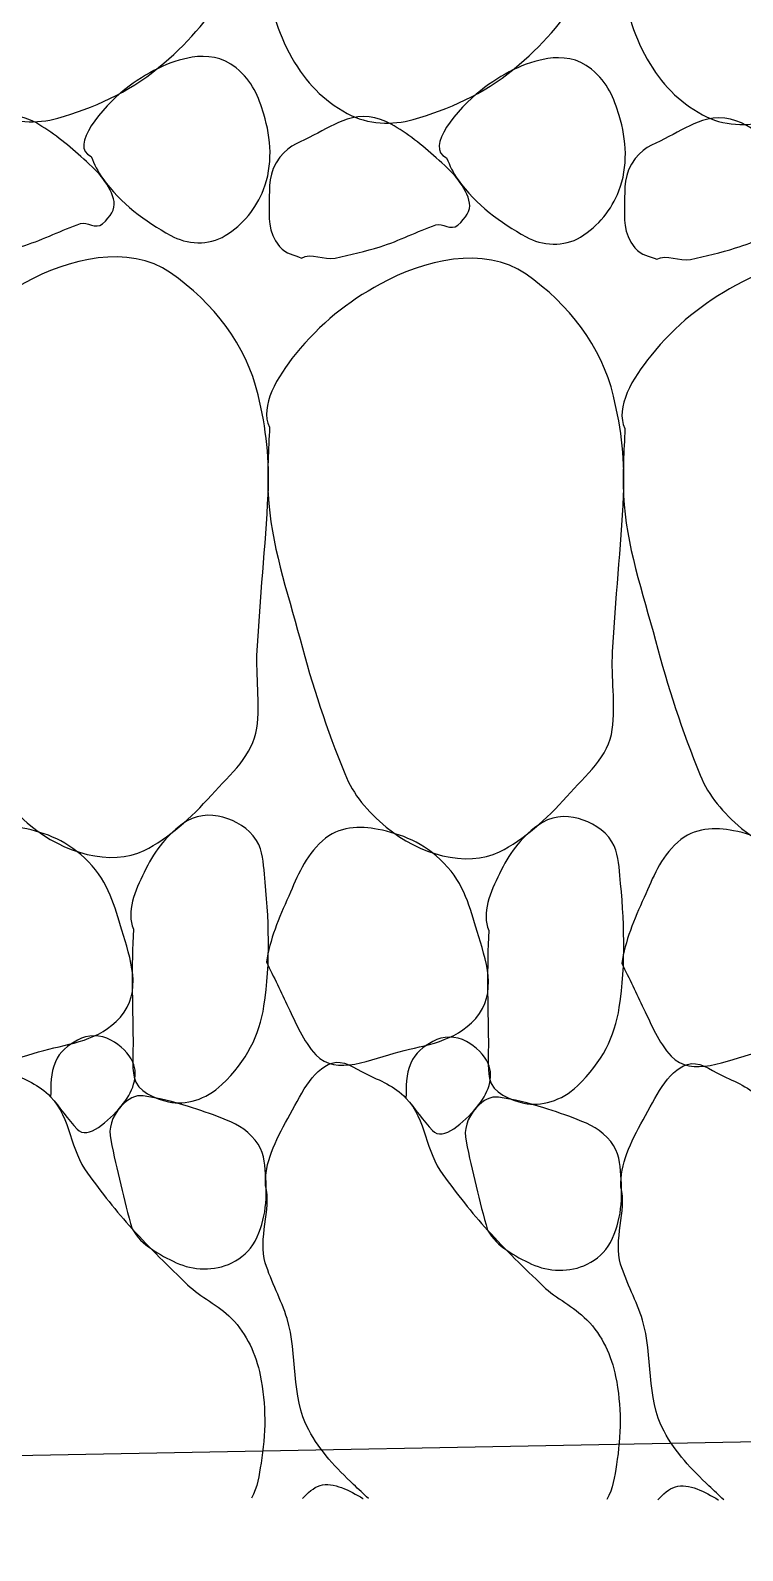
# Model space of a CAD drawing. Header units: feet. Extents: x -406 to 2003, y 7035 to 10885.
# Drawn here: x 637.93 to 644.91, y 8277.03 to 8291.92 of the extents above; entities that cross this region are included whole.
import ezdxf

# ---------------------------------------------------------------- set-up
doc = ezdxf.new("R2010")
doc.units = ezdxf.units.FT
doc.header["$LTSCALE"] = 40
doc.header["$MEASUREMENT"] = 0
doc.layers.add('1', color=7, linetype='Continuous')
doc.layers.add('existing pavement', color=4, linetype='Continuous')

msp = doc.modelspace()

# ---------------------------------------------------------------- linework, layer by layer
at = {"layer": '1', "color": 4, "linetype": 'Continuous'}
for points, knots in [([(636.796, 8292.439, -4.663), (636.786, 8292.655, -4.663), (636.88, 8292.871, -4.663), (637.014, 8293.085, -4.663), (637.182, 8293.354, -4.663), (637.354, 8293.538, -4.663), (637.56, 8293.741, -4.663), (637.803, 8293.979, -4.663), (638.046, 8294.191, -4.663), (638.323, 8294.396, -4.663), (638.572, 8294.581, -4.663), (638.841, 8294.714, -4.663), (639.129, 8294.812, -4.663), (639.324, 8294.878, -4.663), (639.54, 8294.857, -4.663), (639.742, 8294.821, -4.663), (639.927, 8294.788, -4.663), (640.148, 8294.768, -4.663), (640.251, 8294.581, -4.663), (640.349, 8294.404, -4.663), (640.283, 8294.225, -4.663), (640.272, 8294.048, -4.663), (640.252, 8293.723, -4.663), (640.243, 8293.397, -4.663), (640.177, 8293.073, -4.663), (640.122, 8292.799, -4.663), (639.996, 8292.558, -4.663), (639.846, 8292.315, -4.663), (639.663, 8292.019, -4.663), (639.462, 8291.786, -4.663), (639.185, 8291.557, -4.663), (638.881, 8291.306, -4.663), (638.543, 8291.162, -4.663), (638.197, 8291.062, -4.663), (637.993, 8291.004, -4.663), (637.754, 8291.011, -4.663), (637.551, 8291.121, -4.663), (637.31, 8291.252, -4.663), (637.151, 8291.421, -4.663), (637.008, 8291.668, -4.663), (636.86, 8291.924, -4.663), (636.793, 8292.184, -4.663), (636.796, 8292.439, -4.663)], [0, 0, 0, 0, 0.060327, 0.060327, 0.060327, 0.135919, 0.135919, 0.135919, 0.224896, 0.224896, 0.224896, 0.305284, 0.305284, 0.305284, 0.359513, 0.359513, 0.359513, 0.409373, 0.409373, 0.409373, 0.456607, 0.456607, 0.456607, 0.543329, 0.543329, 0.543329, 0.616633, 0.616633, 0.616633, 0.70561, 0.70561, 0.70561, 0.803499, 0.803499, 0.803499, 0.860951, 0.860951, 0.860951, 0.929109, 0.929109, 0.929109, 1, 1, 1, 1]), ([(640.277, 8292.426, -4.663), (640.268, 8292.642, -4.663), (640.361, 8292.858, -4.663), (640.495, 8293.072, -4.663), (640.663, 8293.341, -4.663), (640.836, 8293.525, -4.663), (641.042, 8293.728, -4.663), (641.284, 8293.966, -4.663), (641.528, 8294.178, -4.663), (641.804, 8294.382, -4.663), (642.054, 8294.568, -4.663), (642.322, 8294.701, -4.663), (642.611, 8294.799, -4.663), (642.805, 8294.865, -4.663), (643.021, 8294.844, -4.663), (643.223, 8294.808, -4.663), (643.409, 8294.775, -4.663), (643.629, 8294.755, -4.663), (643.733, 8294.568, -4.663), (643.83, 8294.391, -4.663), (643.764, 8294.212, -4.663), (643.753, 8294.035, -4.663), (643.733, 8293.71, -4.663), (643.725, 8293.384, -4.663), (643.659, 8293.06, -4.663), (643.603, 8292.786, -4.663), (643.477, 8292.545, -4.663), (643.327, 8292.302, -4.663), (643.145, 8292.006, -4.663), (642.943, 8291.773, -4.663), (642.667, 8291.544, -4.663), (642.362, 8291.293, -4.663), (642.025, 8291.149, -4.663), (641.678, 8291.049, -4.663), (641.475, 8290.991, -4.663), (641.235, 8290.998, -4.663), (641.032, 8291.108, -4.663), (640.791, 8291.239, -4.663), (640.633, 8291.408, -4.663), (640.49, 8291.654, -4.663), (640.341, 8291.911, -4.663), (640.274, 8292.171, -4.663), (640.277, 8292.426, -4.663)], [0, 0, 0, 0, 0.060327, 0.060327, 0.060327, 0.135919, 0.135919, 0.135919, 0.224896, 0.224896, 0.224896, 0.305284, 0.305284, 0.305284, 0.359513, 0.359513, 0.359513, 0.409373, 0.409373, 0.409373, 0.456607, 0.456607, 0.456607, 0.543329, 0.543329, 0.543329, 0.616633, 0.616633, 0.616633, 0.70561, 0.70561, 0.70561, 0.803499, 0.803499, 0.803499, 0.860951, 0.860951, 0.860951, 0.929109, 0.929109, 0.929109, 1, 1, 1, 1]), ([(643.758, 8292.413, -4.663), (643.749, 8292.629, -4.663), (643.842, 8292.844, -4.663), (643.976, 8293.059, -4.663), (644.144, 8293.328, -4.663), (644.317, 8293.512, -4.663), (644.523, 8293.715, -4.663), (644.766, 8293.953, -4.663), (645.009, 8294.165, -4.663), (645.285, 8294.369, -4.663), (645.535, 8294.554, -4.663), (645.803, 8294.688, -4.663), (646.092, 8294.786, -4.663), (646.287, 8294.852, -4.663), (646.503, 8294.831, -4.663), (646.704, 8294.795, -4.663), (646.89, 8294.762, -4.663), (647.111, 8294.742, -4.663), (647.214, 8294.555, -4.663), (647.311, 8294.378, -4.663), (647.245, 8294.199, -4.663), (647.235, 8294.022, -4.663), (647.215, 8293.697, -4.663), (647.206, 8293.371, -4.663), (647.14, 8293.047, -4.663), (647.085, 8292.773, -4.663), (646.959, 8292.532, -4.663), (646.808, 8292.288, -4.663), (646.626, 8291.993, -4.663), (646.425, 8291.76, -4.663), (646.148, 8291.531, -4.663), (645.843, 8291.28, -4.663), (645.506, 8291.135, -4.663), (645.159, 8291.036, -4.663), (644.956, 8290.977, -4.663), (644.716, 8290.984, -4.663), (644.513, 8291.095, -4.663), (644.272, 8291.226, -4.663), (644.114, 8291.395, -4.663), (643.971, 8291.641, -4.663), (643.822, 8291.898, -4.663), (643.755, 8292.158, -4.663), (643.758, 8292.413, -4.663)], [0, 0, 0, 0, 0.060327, 0.060327, 0.060327, 0.135919, 0.135919, 0.135919, 0.224896, 0.224896, 0.224896, 0.305284, 0.305284, 0.305284, 0.359513, 0.359513, 0.359513, 0.409373, 0.409373, 0.409373, 0.456607, 0.456607, 0.456607, 0.543329, 0.543329, 0.543329, 0.616633, 0.616633, 0.616633, 0.70561, 0.70561, 0.70561, 0.803499, 0.803499, 0.803499, 0.860951, 0.860951, 0.860951, 0.929109, 0.929109, 0.929109, 1, 1, 1, 1]), ([(638.524, 8290.687, -4.663), (638.301, 8290.782, -4.663), (638.64, 8291.174, -4.663), (638.855, 8291.343, -4.663), (639.07, 8291.511, -4.663), (639.286, 8291.622, -4.663), (639.514, 8291.658, -4.663), (639.653, 8291.68, -4.663), (639.81, 8291.665, -4.663), (639.945, 8291.554, -4.663), (640.106, 8291.422, -4.663), (640.163, 8291.27, -4.663), (640.215, 8291.1, -4.663), (640.288, 8290.863, -4.663), (640.305, 8290.599, -4.663), (640.213, 8290.363, -4.663), (640.139, 8290.174, -4.663), (640.014, 8290.021, -4.663), (639.837, 8289.911, -4.663), (639.676, 8289.81, -4.663), (639.459, 8289.826, -4.663), (639.304, 8289.913, -4.663), (639.051, 8290.054, -4.663), (638.815, 8290.222, -4.663), (638.637, 8290.471, -4.663), (638.587, 8290.54, -4.663), (638.556, 8290.609, -4.663), (638.524, 8290.687, -4.663)], [0, 0, 0, 0, 0.135954, 0.135954, 0.135954, 0.270983, 0.270983, 0.270983, 0.352857, 0.352857, 0.352857, 0.450656, 0.450656, 0.450656, 0.586933, 0.586933, 0.586933, 0.695652, 0.695652, 0.695652, 0.79419, 0.79419, 0.79419, 0.954985, 0.954985, 0.954985, 1, 1, 1, 1]), ([(642.006, 8290.674, -4.663), (641.782, 8290.769, -4.663), (642.121, 8291.161, -4.663), (642.337, 8291.33, -4.663), (642.551, 8291.498, -4.663), (642.768, 8291.609, -4.663), (642.996, 8291.645, -4.663), (643.134, 8291.667, -4.663), (643.291, 8291.652, -4.663), (643.426, 8291.541, -4.663), (643.587, 8291.409, -4.663), (643.645, 8291.257, -4.663), (643.697, 8291.087, -4.663), (643.769, 8290.85, -4.663), (643.786, 8290.586, -4.663), (643.694, 8290.35, -4.663), (643.62, 8290.161, -4.663), (643.496, 8290.008, -4.663), (643.318, 8289.897, -4.663), (643.157, 8289.797, -4.663), (642.94, 8289.813, -4.663), (642.785, 8289.899, -4.663), (642.532, 8290.041, -4.663), (642.297, 8290.209, -4.663), (642.118, 8290.458, -4.663), (642.068, 8290.527, -4.663), (642.037, 8290.596, -4.663), (642.006, 8290.674, -4.663)], [0, 0, 0, 0, 0.135954, 0.135954, 0.135954, 0.270983, 0.270983, 0.270983, 0.352857, 0.352857, 0.352857, 0.450656, 0.450656, 0.450656, 0.586933, 0.586933, 0.586933, 0.695652, 0.695652, 0.695652, 0.79419, 0.79419, 0.79419, 0.954985, 0.954985, 0.954985, 1, 1, 1, 1]), ([(637.103, 8289.705, -4.663), (637.028, 8289.737, -4.663), (636.955, 8289.741, -4.663), (636.888, 8289.82, -4.663), (636.767, 8289.963, -4.663), (636.786, 8290.107, -4.663), (636.787, 8290.251, -4.663), (636.789, 8290.398, -4.663), (636.776, 8290.547, -4.663), (636.891, 8290.693, -4.663), (636.991, 8290.819, -4.663), (637.104, 8290.842, -4.663), (637.221, 8290.907, -4.663), (637.33, 8290.967, -4.663), (637.438, 8291.024, -4.663), (637.55, 8291.065, -4.663), (637.684, 8291.112, -4.663), (637.851, 8291.092, -4.663), (637.981, 8291.018, -4.663), (638.146, 8290.923, -4.663), (638.283, 8290.812, -4.663), (638.422, 8290.687, -4.663), (638.499, 8290.618, -4.663), (638.568, 8290.56, -4.663), (638.637, 8290.471, -4.663), (638.694, 8290.396, -4.663), (638.737, 8290.319, -4.663), (638.749, 8290.244, -4.663), (638.761, 8290.171, -4.663), (638.713, 8290.098, -4.663), (638.635, 8290.028, -4.663), (638.566, 8289.967, -4.663), (638.487, 8290.052, -4.663), (638.42, 8290.029, -4.663), (638.237, 8289.967, -4.663), (638.061, 8289.873, -4.663), (637.875, 8289.816, -4.663), (637.729, 8289.771, -4.663), (637.579, 8289.737, -4.663), (637.432, 8289.704, -4.663), (637.325, 8289.681, -4.663), (637.194, 8289.762, -4.663), (637.103, 8289.705, -4.663)], [0, 0, 0, 0, 0.046192, 0.046192, 0.046192, 0.130206, 0.130206, 0.130206, 0.216316, 0.216316, 0.216316, 0.290904, 0.290904, 0.290904, 0.360184, 0.360184, 0.360184, 0.442388, 0.442388, 0.442388, 0.546946, 0.546946, 0.546946, 0.604754, 0.604754, 0.604754, 0.652861, 0.652861, 0.652861, 0.699053, 0.699053, 0.699053, 0.739929, 0.739929, 0.739929, 0.850992, 0.850992, 0.850992, 0.93761, 0.93761, 0.93761, 1, 1, 1, 1]), ([(640.584, 8289.692, -4.663), (640.509, 8289.724, -4.663), (640.436, 8289.728, -4.663), (640.369, 8289.806, -4.663), (640.248, 8289.95, -4.663), (640.268, 8290.094, -4.663), (640.269, 8290.238, -4.663), (640.27, 8290.385, -4.663), (640.257, 8290.533, -4.663), (640.373, 8290.68, -4.663), (640.473, 8290.806, -4.663), (640.585, 8290.829, -4.663), (640.702, 8290.894, -4.663), (640.811, 8290.954, -4.663), (640.919, 8291.011, -4.663), (641.032, 8291.051, -4.663), (641.165, 8291.099, -4.663), (641.333, 8291.079, -4.663), (641.462, 8291.004, -4.663), (641.627, 8290.91, -4.663), (641.764, 8290.799, -4.663), (641.903, 8290.674, -4.663), (641.981, 8290.605, -4.663), (642.049, 8290.547, -4.663), (642.118, 8290.458, -4.663), (642.176, 8290.383, -4.663), (642.218, 8290.306, -4.663), (642.231, 8290.23, -4.663), (642.242, 8290.158, -4.663), (642.195, 8290.085, -4.663), (642.116, 8290.015, -4.663), (642.047, 8289.954, -4.663), (641.968, 8290.039, -4.663), (641.901, 8290.016, -4.663), (641.718, 8289.954, -4.663), (641.543, 8289.86, -4.663), (641.356, 8289.803, -4.663), (641.21, 8289.758, -4.663), (641.061, 8289.724, -4.663), (640.913, 8289.691, -4.663), (640.807, 8289.667, -4.663), (640.676, 8289.748, -4.663), (640.584, 8289.692, -4.663)], [0, 0, 0, 0, 0.046192, 0.046192, 0.046192, 0.130206, 0.130206, 0.130206, 0.216316, 0.216316, 0.216316, 0.290904, 0.290904, 0.290904, 0.360184, 0.360184, 0.360184, 0.442388, 0.442388, 0.442388, 0.546946, 0.546946, 0.546946, 0.604754, 0.604754, 0.604754, 0.652861, 0.652861, 0.652861, 0.699053, 0.699053, 0.699053, 0.739929, 0.739929, 0.739929, 0.850992, 0.850992, 0.850992, 0.93761, 0.93761, 0.93761, 1, 1, 1, 1]), ([(644.066, 8289.679, -4.663), (643.99, 8289.711, -4.663), (643.917, 8289.715, -4.663), (643.851, 8289.793, -4.663), (643.729, 8289.937, -4.663), (643.749, 8290.081, -4.663), (643.75, 8290.225, -4.663), (643.751, 8290.372, -4.663), (643.738, 8290.52, -4.663), (643.854, 8290.667, -4.663), (643.954, 8290.793, -4.663), (644.066, 8290.816, -4.663), (644.184, 8290.881, -4.663), (644.292, 8290.941, -4.663), (644.4, 8290.998, -4.663), (644.513, 8291.038, -4.663), (644.647, 8291.086, -4.663), (644.814, 8291.066, -4.663), (644.944, 8290.991, -4.663), (645.109, 8290.896, -4.663), (645.245, 8290.786, -4.663), (645.385, 8290.661, -4.663), (645.462, 8290.592, -4.663), (645.53, 8290.534, -4.663), (645.599, 8290.445, -4.663), (645.657, 8290.37, -4.663), (645.7, 8290.293, -4.663), (645.712, 8290.217, -4.663), (645.724, 8290.145, -4.663), (645.676, 8290.072, -4.663), (645.598, 8290.002, -4.663), (645.528, 8289.941, -4.663), (645.45, 8290.026, -4.663), (645.382, 8290.003, -4.663), (645.2, 8289.941, -4.663), (645.024, 8289.847, -4.663), (644.837, 8289.79, -4.663), (644.691, 8289.745, -4.663), (644.542, 8289.711, -4.663), (644.395, 8289.678, -4.663), (644.288, 8289.654, -4.663), (644.157, 8289.735, -4.663), (644.066, 8289.679, -4.663)], [0, 0, 0, 0, 0.046192, 0.046192, 0.046192, 0.130206, 0.130206, 0.130206, 0.216316, 0.216316, 0.216316, 0.290904, 0.290904, 0.290904, 0.360184, 0.360184, 0.360184, 0.442388, 0.442388, 0.442388, 0.546946, 0.546946, 0.546946, 0.604754, 0.604754, 0.604754, 0.652861, 0.652861, 0.652861, 0.699053, 0.699053, 0.699053, 0.739929, 0.739929, 0.739929, 0.850992, 0.850992, 0.850992, 0.93761, 0.93761, 0.93761, 1, 1, 1, 1]), ([(636.791, 8288.047, -4.663), (636.688, 8288.252, -4.663), (636.869, 8288.545, -4.663), (637.043, 8288.761, -4.663), (637.291, 8289.068, -4.663), (637.554, 8289.272, -4.663), (637.873, 8289.449, -4.663), (638.297, 8289.684, -4.663), (638.891, 8289.831, -4.663), (639.302, 8289.546, -4.663), (639.725, 8289.253, -4.663), (640.041, 8288.839, -4.663), (640.16, 8288.352, -4.663), (640.239, 8288.027, -4.663), (640.274, 8287.702, -4.663), (640.258, 8287.376, -4.663), (640.233, 8286.866, -4.663), (640.178, 8286.356, -4.663), (640.15, 8285.846, -4.663), (640.136, 8285.593, -4.663), (640.182, 8285.339, -4.663), (640.147, 8285.086, -4.663), (640.111, 8284.823, -4.663), (639.892, 8284.64, -4.663), (639.703, 8284.43, -4.663), (639.499, 8284.204, -4.663), (639.284, 8284.009, -4.663), (639.043, 8283.888, -4.663), (638.721, 8283.728, -4.663), (638.246, 8283.866, -4.663), (637.932, 8284.131, -4.663), (637.75, 8284.285, -4.663), (637.61, 8284.446, -4.663), (637.526, 8284.654, -4.663), (637.351, 8285.089, -4.663), (637.209, 8285.521, -4.663), (637.089, 8285.971, -4.663), (636.963, 8286.442, -4.663), (636.801, 8286.906, -4.663), (636.777, 8287.389, -4.663), (636.766, 8287.608, -4.663), (636.78, 8287.828, -4.663), (636.791, 8288.047, -4.663)], [0, 0, 0, 0, 0.050597, 0.050597, 0.050597, 0.122728, 0.122728, 0.122728, 0.218507, 0.218507, 0.218507, 0.316787, 0.316787, 0.316787, 0.38235, 0.38235, 0.38235, 0.484937, 0.484937, 0.484937, 0.535738, 0.535738, 0.535738, 0.588733, 0.588733, 0.588733, 0.645816, 0.645816, 0.645816, 0.721809, 0.721809, 0.721809, 0.766098, 0.766098, 0.766098, 0.85889, 0.85889, 0.85889, 0.956017, 0.956017, 0.956017, 1, 1, 1, 1]), ([(640.272, 8288.034, -4.663), (640.169, 8288.239, -4.663), (640.35, 8288.532, -4.663), (640.524, 8288.748, -4.663), (640.772, 8289.055, -4.663), (641.035, 8289.259, -4.663), (641.354, 8289.436, -4.663), (641.778, 8289.671, -4.663), (642.372, 8289.818, -4.663), (642.784, 8289.533, -4.663), (643.206, 8289.24, -4.663), (643.523, 8288.826, -4.663), (643.641, 8288.339, -4.663), (643.72, 8288.014, -4.663), (643.756, 8287.689, -4.663), (643.739, 8287.363, -4.663), (643.714, 8286.853, -4.663), (643.66, 8286.343, -4.663), (643.632, 8285.833, -4.663), (643.618, 8285.58, -4.663), (643.663, 8285.326, -4.663), (643.629, 8285.073, -4.663), (643.593, 8284.809, -4.663), (643.373, 8284.627, -4.663), (643.184, 8284.417, -4.663), (642.98, 8284.191, -4.663), (642.766, 8283.995, -4.663), (642.524, 8283.875, -4.663), (642.203, 8283.715, -4.663), (641.727, 8283.853, -4.663), (641.414, 8284.117, -4.663), (641.231, 8284.272, -4.663), (641.091, 8284.433, -4.663), (641.008, 8284.641, -4.663), (640.832, 8285.076, -4.663), (640.69, 8285.507, -4.663), (640.57, 8285.958, -4.663), (640.445, 8286.429, -4.663), (640.282, 8286.893, -4.663), (640.258, 8287.376, -4.663), (640.247, 8287.595, -4.663), (640.262, 8287.815, -4.663), (640.272, 8288.034, -4.663)], [0, 0, 0, 0, 0.050597, 0.050597, 0.050597, 0.122728, 0.122728, 0.122728, 0.218507, 0.218507, 0.218507, 0.316787, 0.316787, 0.316787, 0.38235, 0.38235, 0.38235, 0.484937, 0.484937, 0.484937, 0.535738, 0.535738, 0.535738, 0.588733, 0.588733, 0.588733, 0.645816, 0.645816, 0.645816, 0.721809, 0.721809, 0.721809, 0.766098, 0.766098, 0.766098, 0.85889, 0.85889, 0.85889, 0.956017, 0.956017, 0.956017, 1, 1, 1, 1]), ([(643.753, 8288.021, -4.663), (643.651, 8288.226, -4.663), (643.831, 8288.519, -4.663), (644.005, 8288.734, -4.663), (644.254, 8289.042, -4.663), (644.517, 8289.246, -4.663), (644.836, 8289.423, -4.663), (645.26, 8289.658, -4.663), (645.853, 8289.805, -4.663), (646.265, 8289.52, -4.663), (646.688, 8289.227, -4.663), (647.004, 8288.813, -4.663), (647.122, 8288.326, -4.663), (647.201, 8288.001, -4.663), (647.237, 8287.676, -4.663), (647.221, 8287.35, -4.663), (647.195, 8286.84, -4.663), (647.141, 8286.33, -4.663), (647.113, 8285.82, -4.663), (647.099, 8285.567, -4.663), (647.145, 8285.313, -4.663), (647.11, 8285.06, -4.663), (647.074, 8284.796, -4.663), (646.855, 8284.614, -4.663), (646.665, 8284.404, -4.663), (646.462, 8284.178, -4.663), (646.247, 8283.982, -4.663), (646.006, 8283.862, -4.663), (645.684, 8283.702, -4.663), (645.208, 8283.84, -4.663), (644.895, 8284.104, -4.663), (644.713, 8284.259, -4.663), (644.573, 8284.42, -4.663), (644.489, 8284.627, -4.663), (644.313, 8285.063, -4.663), (644.172, 8285.494, -4.663), (644.052, 8285.945, -4.663), (643.926, 8286.416, -4.663), (643.763, 8286.88, -4.663), (643.739, 8287.363, -4.663), (643.729, 8287.582, -4.663), (643.743, 8287.802, -4.663), (643.753, 8288.021, -4.663)], [0, 0, 0, 0, 0.050597, 0.050597, 0.050597, 0.122728, 0.122728, 0.122728, 0.218507, 0.218507, 0.218507, 0.316787, 0.316787, 0.316787, 0.38235, 0.38235, 0.38235, 0.484937, 0.484937, 0.484937, 0.535738, 0.535738, 0.535738, 0.588733, 0.588733, 0.588733, 0.645816, 0.645816, 0.645816, 0.721809, 0.721809, 0.721809, 0.766098, 0.766098, 0.766098, 0.85889, 0.85889, 0.85889, 0.956017, 0.956017, 0.956017, 1, 1, 1, 1]), ([(636.759, 8282.808, -4.663), (636.791, 8283.025, -4.663), (636.88, 8283.239, -4.663), (636.977, 8283.454, -4.663), (637.068, 8283.654, -4.663), (637.13, 8283.833, -4.663), (637.308, 8283.997, -4.663), (637.464, 8284.14, -4.663), (637.68, 8284.143, -4.663), (637.853, 8284.108, -4.663), (638.079, 8284.062, -4.663), (638.301, 8283.98, -4.663), (638.498, 8283.777, -4.663), (638.701, 8283.568, -4.663), (638.753, 8283.341, -4.663), (638.825, 8283.107, -4.663), (638.906, 8282.839, -4.663), (639.031, 8282.501, -4.663), (638.81, 8282.256, -4.663), (638.598, 8282.02, -4.663), (638.325, 8282, -4.663), (638.06, 8281.93, -4.663), (637.796, 8281.861, -4.663), (637.44, 8281.686, -4.663), (637.244, 8281.899, -4.663), (637.114, 8282.04, -4.663), (637.052, 8282.203, -4.663), (636.973, 8282.365, -4.663), (636.901, 8282.513, -4.663), (636.833, 8282.661, -4.663), (636.759, 8282.808, -4.663)], [0, 0, 0, 0, 0.099321, 0.099321, 0.099321, 0.192025, 0.192025, 0.192025, 0.273076, 0.273076, 0.273076, 0.378794, 0.378794, 0.378794, 0.48747, 0.48747, 0.48747, 0.61146, 0.61146, 0.61146, 0.73063, 0.73063, 0.73063, 0.849753, 0.849753, 0.849753, 0.928287, 0.928287, 0.928287, 1, 1, 1, 1]), ([(638.938, 8283.117, -4.663), (638.866, 8283.285, -4.663), (638.953, 8283.494, -4.663), (639.042, 8283.673, -4.663), (639.137, 8283.864, -4.663), (639.239, 8284.016, -4.663), (639.418, 8284.148, -4.663), (639.537, 8284.235, -4.663), (639.691, 8284.252, -4.663), (639.815, 8284.214, -4.663), (639.938, 8284.177, -4.663), (640.066, 8284.114, -4.663), (640.143, 8283.986, -4.663), (640.209, 8283.878, -4.663), (640.21, 8283.769, -4.663), (640.221, 8283.657, -4.663), (640.265, 8283.229, -4.663), (640.284, 8282.793, -4.663), (640.217, 8282.364, -4.663), (640.171, 8282.075, -4.663), (640.052, 8281.831, -4.663), (639.805, 8281.595, -4.663), (639.65, 8281.446, -4.663), (639.448, 8281.39, -4.663), (639.283, 8281.426, -4.663), (639.159, 8281.454, -4.663), (638.969, 8281.527, -4.663), (638.944, 8281.666, -4.663), (638.922, 8281.787, -4.663), (638.936, 8281.908, -4.663), (638.934, 8282.029, -4.663), (638.929, 8282.392, -4.663), (638.917, 8282.755, -4.663), (638.938, 8283.117, -4.663)], [0, 0, 0, 0, 0.081972, 0.081972, 0.081972, 0.169857, 0.169857, 0.169857, 0.228285, 0.228285, 0.228285, 0.286248, 0.286248, 0.286248, 0.335334, 0.335334, 0.335334, 0.522907, 0.522907, 0.522907, 0.649504, 0.649504, 0.649504, 0.729114, 0.729114, 0.729114, 0.789367, 0.789367, 0.789367, 0.842044, 0.842044, 0.842044, 1, 1, 1, 1]), ([(642.419, 8283.104, -4.663), (642.348, 8283.272, -4.663), (642.435, 8283.481, -4.663), (642.523, 8283.66, -4.663), (642.618, 8283.851, -4.663), (642.72, 8284.003, -4.663), (642.899, 8284.134, -4.663), (643.019, 8284.222, -4.663), (643.173, 8284.239, -4.663), (643.297, 8284.201, -4.663), (643.419, 8284.164, -4.663), (643.548, 8284.101, -4.663), (643.625, 8283.973, -4.663), (643.69, 8283.865, -4.663), (643.691, 8283.756, -4.663), (643.703, 8283.644, -4.663), (643.746, 8283.215, -4.663), (643.765, 8282.779, -4.663), (643.698, 8282.351, -4.663), (643.652, 8282.062, -4.663), (643.533, 8281.818, -4.663), (643.287, 8281.582, -4.663), (643.132, 8281.433, -4.663), (642.929, 8281.377, -4.663), (642.764, 8281.413, -4.663), (642.64, 8281.441, -4.663), (642.45, 8281.514, -4.663), (642.425, 8281.653, -4.663), (642.404, 8281.774, -4.663), (642.417, 8281.895, -4.663), (642.415, 8282.016, -4.663), (642.41, 8282.378, -4.663), (642.399, 8282.742, -4.663), (642.419, 8283.104, -4.663)], [0, 0, 0, 0, 0.081972, 0.081972, 0.081972, 0.169857, 0.169857, 0.169857, 0.228285, 0.228285, 0.228285, 0.286248, 0.286248, 0.286248, 0.335334, 0.335334, 0.335334, 0.522907, 0.522907, 0.522907, 0.649504, 0.649504, 0.649504, 0.729114, 0.729114, 0.729114, 0.789367, 0.789367, 0.789367, 0.842044, 0.842044, 0.842044, 1, 1, 1, 1]), ([(640.241, 8282.795, -4.663), (640.273, 8283.012, -4.663), (640.361, 8283.226, -4.663), (640.459, 8283.441, -4.663), (640.549, 8283.641, -4.663), (640.611, 8283.82, -4.663), (640.79, 8283.984, -4.663), (640.946, 8284.127, -4.663), (641.161, 8284.13, -4.663), (641.334, 8284.095, -4.663), (641.56, 8284.049, -4.663), (641.782, 8283.967, -4.663), (641.98, 8283.764, -4.663), (642.182, 8283.555, -4.663), (642.235, 8283.328, -4.663), (642.306, 8283.093, -4.663), (642.387, 8282.826, -4.663), (642.512, 8282.488, -4.663), (642.291, 8282.243, -4.663), (642.079, 8282.007, -4.663), (641.806, 8281.986, -4.663), (641.542, 8281.917, -4.663), (641.277, 8281.847, -4.663), (640.922, 8281.673, -4.663), (640.725, 8281.886, -4.663), (640.595, 8282.027, -4.663), (640.533, 8282.19, -4.663), (640.455, 8282.352, -4.663), (640.383, 8282.5, -4.663), (640.314, 8282.648, -4.663), (640.241, 8282.795, -4.663)], [0, 0, 0, 0, 0.099321, 0.099321, 0.099321, 0.192025, 0.192025, 0.192025, 0.273076, 0.273076, 0.273076, 0.378794, 0.378794, 0.378794, 0.48747, 0.48747, 0.48747, 0.61146, 0.61146, 0.61146, 0.73063, 0.73063, 0.73063, 0.849753, 0.849753, 0.849753, 0.928287, 0.928287, 0.928287, 1, 1, 1, 1]), ([(643.722, 8282.782, -4.663), (643.754, 8282.999, -4.663), (643.843, 8283.213, -4.663), (643.94, 8283.427, -4.663), (644.031, 8283.628, -4.663), (644.093, 8283.807, -4.663), (644.271, 8283.971, -4.663), (644.427, 8284.114, -4.663), (644.643, 8284.117, -4.663), (644.816, 8284.082, -4.663), (645.041, 8284.036, -4.663), (645.264, 8283.954, -4.663), (645.461, 8283.751, -4.663), (645.663, 8283.542, -4.663), (645.716, 8283.314, -4.663), (645.787, 8283.08, -4.663), (645.868, 8282.813, -4.663), (645.993, 8282.475, -4.663), (645.773, 8282.23, -4.663), (645.561, 8281.994, -4.663), (645.287, 8281.973, -4.663), (645.023, 8281.904, -4.663), (644.759, 8281.834, -4.663), (644.403, 8281.659, -4.663), (644.206, 8281.873, -4.663), (644.077, 8282.014, -4.663), (644.015, 8282.177, -4.663), (643.936, 8282.339, -4.663), (643.864, 8282.486, -4.663), (643.795, 8282.635, -4.663), (643.722, 8282.782, -4.663)], [0, 0, 0, 0, 0.099321, 0.099321, 0.099321, 0.192025, 0.192025, 0.192025, 0.273076, 0.273076, 0.273076, 0.378794, 0.378794, 0.378794, 0.48747, 0.48747, 0.48747, 0.61146, 0.61146, 0.61146, 0.73063, 0.73063, 0.73063, 0.849753, 0.849753, 0.849753, 0.928287, 0.928287, 0.928287, 1, 1, 1, 1]), ([(638.127, 8281.476, -4.663), (638.128, 8281.59, -4.663), (638.126, 8281.703, -4.663), (638.173, 8281.816, -4.663), (638.215, 8281.917, -4.663), (638.298, 8281.98, -4.663), (638.39, 8282.031, -4.663), (638.489, 8282.086, -4.663), (638.616, 8282.087, -4.663), (638.718, 8282.03, -4.663), (638.813, 8281.977, -4.663), (638.893, 8281.901, -4.663), (638.933, 8281.813, -4.663), (638.992, 8281.686, -4.663), (638.931, 8281.513, -4.663), (638.818, 8281.383, -4.663), (638.695, 8281.24, -4.663), (638.491, 8281.045, -4.663), (638.386, 8281.158, -4.663), (638.298, 8281.252, -4.663), (638.216, 8281.374, -4.663), (638.127, 8281.476, -4.663)], [0, 0, 0, 0, 0.13075, 0.13075, 0.13075, 0.246831, 0.246831, 0.246831, 0.372114, 0.372114, 0.372114, 0.488195, 0.488195, 0.488195, 0.657947, 0.657947, 0.657947, 0.84346, 0.84346, 0.84346, 1, 1, 1, 1]), ([(641.608, 8281.463, -4.663), (641.609, 8281.576, -4.663), (641.607, 8281.69, -4.663), (641.655, 8281.803, -4.663), (641.697, 8281.904, -4.663), (641.779, 8281.967, -4.663), (641.871, 8282.018, -4.663), (641.97, 8282.073, -4.663), (642.098, 8282.074, -4.663), (642.2, 8282.017, -4.663), (642.294, 8281.964, -4.663), (642.374, 8281.888, -4.663), (642.414, 8281.8, -4.663), (642.474, 8281.672, -4.663), (642.412, 8281.5, -4.663), (642.299, 8281.37, -4.663), (642.176, 8281.227, -4.663), (641.973, 8281.032, -4.663), (641.868, 8281.145, -4.663), (641.779, 8281.239, -4.663), (641.697, 8281.361, -4.663), (641.608, 8281.463, -4.663)], [0, 0, 0, 0, 0.13075, 0.13075, 0.13075, 0.246831, 0.246831, 0.246831, 0.372114, 0.372114, 0.372114, 0.488195, 0.488195, 0.488195, 0.657947, 0.657947, 0.657947, 0.84346, 0.84346, 0.84346, 1, 1, 1, 1]), ([(636.751, 8280.62, -4.663), (636.738, 8280.836, -4.663), (636.849, 8281.058, -4.663), (636.969, 8281.276, -4.663), (637.09, 8281.495, -4.663), (637.199, 8281.747, -4.663), (637.402, 8281.819, -4.663), (637.503, 8281.855, -4.663), (637.626, 8281.769, -4.663), (637.731, 8281.716, -4.663), (637.871, 8281.645, -4.663), (638.016, 8281.594, -4.663), (638.127, 8281.476, -4.663), (638.325, 8281.265, -4.663), (638.321, 8280.947, -4.663), (638.487, 8280.726, -4.663), (638.626, 8280.54, -4.663), (638.768, 8280.354, -4.663), (638.927, 8280.18, -4.663), (639.102, 8279.99, -4.663), (639.284, 8279.811, -4.663), (639.469, 8279.634, -4.663), (639.599, 8279.509, -4.663), (639.766, 8279.438, -4.663), (639.899, 8279.304, -4.663), (640.052, 8279.149, -4.663), (640.137, 8278.952, -4.663), (640.18, 8278.747, -4.663), (640.24, 8278.463, -4.663), (640.235, 8278.167, -4.663), (640.188, 8277.885, -4.663), (640.169, 8277.769, -4.663), (640.156, 8277.646, -4.663), (640.094, 8277.543, -4.663)], [0, 0, 0, 0, 0.100618, 0.100618, 0.100618, 0.201545, 0.201545, 0.201545, 0.251603, 0.251603, 0.251603, 0.318893, 0.318893, 0.318893, 0.439814, 0.439814, 0.439814, 0.541773, 0.541773, 0.541773, 0.653683, 0.653683, 0.653683, 0.732488, 0.732488, 0.732488, 0.823175, 0.823175, 0.823175, 0.948478, 0.948478, 0.948478, 1, 1, 1, 1]), ([(640.233, 8280.606, -4.663), (640.219, 8280.823, -4.663), (640.33, 8281.045, -4.663), (640.451, 8281.263, -4.663), (640.571, 8281.482, -4.663), (640.681, 8281.734, -4.663), (640.884, 8281.806, -4.663), (640.984, 8281.842, -4.663), (641.108, 8281.756, -4.663), (641.212, 8281.703, -4.663), (641.352, 8281.632, -4.663), (641.498, 8281.581, -4.663), (641.608, 8281.463, -4.663), (641.806, 8281.252, -4.663), (641.802, 8280.934, -4.663), (641.968, 8280.713, -4.663), (642.108, 8280.527, -4.663), (642.249, 8280.34, -4.663), (642.408, 8280.167, -4.663), (642.583, 8279.977, -4.663), (642.766, 8279.798, -4.663), (642.951, 8279.621, -4.663), (643.081, 8279.496, -4.663), (643.247, 8279.425, -4.663), (643.38, 8279.29, -4.663), (643.533, 8279.135, -4.663), (643.619, 8278.939, -4.663), (643.662, 8278.734, -4.663), (643.721, 8278.45, -4.663), (643.716, 8278.154, -4.663), (643.67, 8277.872, -4.663), (643.651, 8277.756, -4.663), (643.637, 8277.633, -4.663), (643.576, 8277.53, -4.663)], [0, 0, 0, 0, 0.100618, 0.100618, 0.100618, 0.201545, 0.201545, 0.201545, 0.251603, 0.251603, 0.251603, 0.318893, 0.318893, 0.318893, 0.439814, 0.439814, 0.439814, 0.541773, 0.541773, 0.541773, 0.653683, 0.653683, 0.653683, 0.732488, 0.732488, 0.732488, 0.823175, 0.823175, 0.823175, 0.948478, 0.948478, 0.948478, 1, 1, 1, 1]), ([(643.714, 8280.593, -4.663), (643.7, 8280.81, -4.663), (643.811, 8281.032, -4.663), (643.932, 8281.25, -4.663), (644.053, 8281.469, -4.663), (644.162, 8281.72, -4.663), (644.365, 8281.793, -4.663), (644.465, 8281.829, -4.663), (644.589, 8281.742, -4.663), (644.693, 8281.69, -4.663), (644.834, 8281.619, -4.663), (644.979, 8281.568, -4.663), (645.089, 8281.45, -4.663), (645.287, 8281.238, -4.663), (645.284, 8280.921, -4.663), (645.449, 8280.7, -4.663), (645.589, 8280.514, -4.663), (645.731, 8280.327, -4.663), (645.89, 8280.154, -4.663), (646.064, 8279.964, -4.663), (646.247, 8279.785, -4.663), (646.432, 8279.608, -4.663), (646.562, 8279.483, -4.663), (646.729, 8279.412, -4.663), (646.862, 8279.277, -4.663), (647.015, 8279.122, -4.663), (647.1, 8278.926, -4.663), (647.143, 8278.721, -4.663), (647.202, 8278.437, -4.663), (647.197, 8278.141, -4.663), (647.151, 8277.859, -4.663), (647.132, 8277.743, -4.663), (647.119, 8277.62, -4.663), (647.057, 8277.517, -4.663)], [0, 0, 0, 0, 0.100618, 0.100618, 0.100618, 0.201545, 0.201545, 0.201545, 0.251603, 0.251603, 0.251603, 0.318893, 0.318893, 0.318893, 0.439814, 0.439814, 0.439814, 0.541773, 0.541773, 0.541773, 0.653683, 0.653683, 0.653683, 0.732488, 0.732488, 0.732488, 0.823175, 0.823175, 0.823175, 0.948478, 0.948478, 0.948478, 1, 1, 1, 1]), ([(638.927, 8280.18, -4.663), (638.882, 8280.323, -4.663), (638.851, 8280.467, -4.663), (638.815, 8280.612, -4.663), (638.779, 8280.759, -4.663), (638.745, 8280.907, -4.663), (638.715, 8281.054, -4.663), (638.692, 8281.166, -4.663), (638.722, 8281.275, -4.663), (638.818, 8281.383, -4.663), (638.884, 8281.457, -4.663), (638.957, 8281.494, -4.663), (639.034, 8281.484, -4.663), (639.181, 8281.465, -4.663), (639.33, 8281.426, -4.663), (639.476, 8281.38, -4.663), (639.587, 8281.345, -4.663), (639.695, 8281.309, -4.663), (639.804, 8281.266, -4.663), (639.927, 8281.217, -4.663), (640.037, 8281.168, -4.663), (640.132, 8281.049, -4.663), (640.216, 8280.945, -4.663), (640.225, 8280.832, -4.663), (640.233, 8280.72, -4.663), (640.25, 8280.504, -4.663), (640.242, 8280.278, -4.663), (640.129, 8280.062, -4.663), (640.075, 8279.961, -4.663), (639.998, 8279.896, -4.663), (639.901, 8279.848, -4.663), (639.732, 8279.765, -4.663), (639.521, 8279.772, -4.663), (639.357, 8279.85, -4.663), (639.193, 8279.928, -4.663), (639.016, 8280.02, -4.663), (638.927, 8280.18, -4.663)], [0, 0, 0, 0, 0.087607, 0.087607, 0.087607, 0.176844, 0.176844, 0.176844, 0.244543, 0.244543, 0.244543, 0.291416, 0.291416, 0.291416, 0.380653, 0.380653, 0.380653, 0.449046, 0.449046, 0.449046, 0.526343, 0.526343, 0.526343, 0.594042, 0.594042, 0.594042, 0.724902, 0.724902, 0.724902, 0.786407, 0.786407, 0.786407, 0.893425, 0.893425, 0.893425, 1, 1, 1, 1]), ([(642.408, 8280.167, -4.663), (642.364, 8280.31, -4.663), (642.332, 8280.454, -4.663), (642.296, 8280.599, -4.663), (642.26, 8280.746, -4.663), (642.226, 8280.894, -4.663), (642.196, 8281.041, -4.663), (642.173, 8281.153, -4.663), (642.204, 8281.262, -4.663), (642.299, 8281.37, -4.663), (642.366, 8281.444, -4.663), (642.438, 8281.481, -4.663), (642.515, 8281.471, -4.663), (642.662, 8281.452, -4.663), (642.812, 8281.413, -4.663), (642.957, 8281.367, -4.663), (643.069, 8281.332, -4.663), (643.177, 8281.296, -4.663), (643.286, 8281.253, -4.663), (643.409, 8281.204, -4.663), (643.518, 8281.155, -4.663), (643.614, 8281.036, -4.663), (643.697, 8280.932, -4.663), (643.706, 8280.819, -4.663), (643.714, 8280.707, -4.663), (643.731, 8280.491, -4.663), (643.723, 8280.265, -4.663), (643.61, 8280.049, -4.663), (643.556, 8279.948, -4.663), (643.479, 8279.883, -4.663), (643.382, 8279.835, -4.663), (643.214, 8279.752, -4.663), (643.003, 8279.759, -4.663), (642.838, 8279.837, -4.663), (642.674, 8279.915, -4.663), (642.498, 8280.007, -4.663), (642.408, 8280.167, -4.663)], [0, 0, 0, 0, 0.087607, 0.087607, 0.087607, 0.176844, 0.176844, 0.176844, 0.244543, 0.244543, 0.244543, 0.291416, 0.291416, 0.291416, 0.380653, 0.380653, 0.380653, 0.449046, 0.449046, 0.449046, 0.526343, 0.526343, 0.526343, 0.594042, 0.594042, 0.594042, 0.724902, 0.724902, 0.724902, 0.786407, 0.786407, 0.786407, 0.893425, 0.893425, 0.893425, 1, 1, 1, 1]), ([(641.241, 8277.539, -4.663), (641.192, 8277.585, -4.663), (641.143, 8277.631, -4.663), (641.095, 8277.677, -4.663), (640.927, 8277.836, -4.663), (640.766, 8278.004, -4.663), (640.655, 8278.212, -4.663), (640.476, 8278.546, -4.663), (640.549, 8278.952, -4.663), (640.443, 8279.302, -4.663), (640.387, 8279.486, -4.663), (640.287, 8279.663, -4.663), (640.23, 8279.847, -4.663), (640.156, 8280.085, -4.663), (640.293, 8280.367, -4.663), (640.233, 8280.606, -4.663)], [0, 0, 0, 0, 0.060153, 0.060153, 0.060153, 0.266956, 0.266956, 0.266956, 0.598327, 0.598327, 0.598327, 0.773131, 0.773131, 0.773131, 1, 1, 1, 1]), ([(644.722, 8277.526, -4.663), (644.673, 8277.572, -4.663), (644.625, 8277.618, -4.663), (644.576, 8277.664, -4.663), (644.409, 8277.823, -4.663), (644.248, 8277.99, -4.663), (644.136, 8278.199, -4.663), (643.957, 8278.533, -4.663), (644.03, 8278.939, -4.663), (643.925, 8279.288, -4.663), (643.869, 8279.473, -4.663), (643.768, 8279.65, -4.663), (643.711, 8279.834, -4.663), (643.637, 8280.072, -4.663), (643.774, 8280.354, -4.663), (643.714, 8280.593, -4.663)], [0, 0, 0, 0, 0.060153, 0.060153, 0.060153, 0.266956, 0.266956, 0.266956, 0.598327, 0.598327, 0.598327, 0.773131, 0.773131, 0.773131, 1, 1, 1, 1]), ([(640.595, 8277.541, -4.663), (640.644, 8277.593, -4.663), (640.703, 8277.649, -4.663), (640.766, 8277.667, -4.663), (640.896, 8277.705, -4.663), (641.059, 8277.616, -4.663), (641.185, 8277.541, -4.663), (641.186, 8277.54, -4.663), (641.187, 8277.54, -4.663), (641.188, 8277.539, -4.663)], [0, 0, 0, 0, 0.325039, 0.325039, 0.325039, 0.994383, 0.994383, 0.994383, 1, 1, 1, 1]), ([(644.076, 8277.528, -4.663), (644.125, 8277.58, -4.663), (644.184, 8277.636, -4.663), (644.247, 8277.654, -4.663), (644.377, 8277.692, -4.663), (644.541, 8277.603, -4.663), (644.666, 8277.528, -4.663), (644.667, 8277.527, -4.663), (644.668, 8277.527, -4.663), (644.669, 8277.526, -4.663)], [0, 0, 0, 0, 0.325039, 0.325039, 0.325039, 0.994383, 0.994383, 0.994383, 1, 1, 1, 1])]:
    msp.add_open_spline(points, degree=3, knots=knots, dxfattribs=at)
at = {"layer": 'existing pavement', "color": 7, "linetype": 'Continuous'}
msp.add_line((646.889, 8278.131, -5.13), (550.436, 8276.286, -3.45), dxfattribs=at)
msp.add_line((646.889, 8278.131, -5.13), (550.436, 8276.286, -3.45), dxfattribs=at)

doc.saveas('drawing.dxf')
